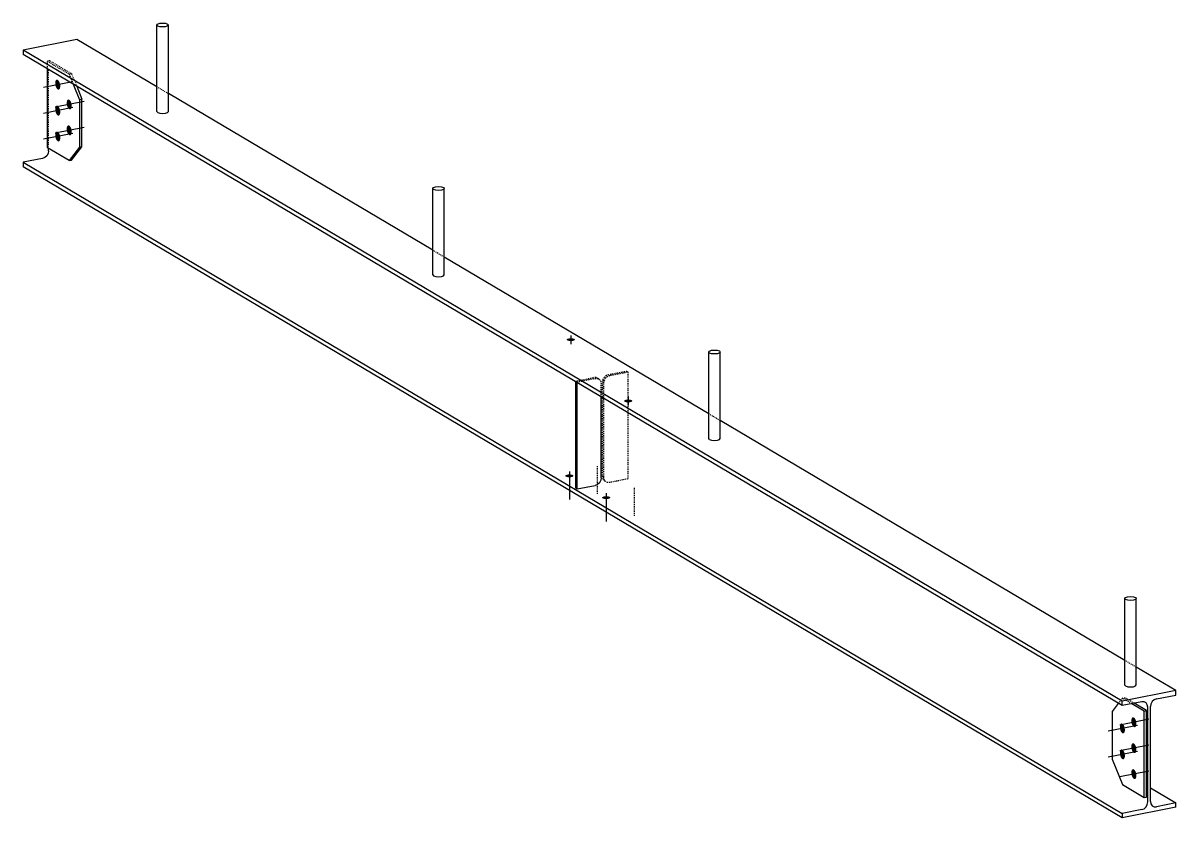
# Model space of a CAD drawing. Header units: millimetres. Extents: x 9 to 27136, y 6 to 1759.
# Drawn here: x 24629 to 27136, y 31 to 1759 of the extents above; entities that cross this region are included whole.
import ezdxf

# ---------------------------------------------------------------- set-up
doc = ezdxf.new("R2010")
doc.units = ezdxf.units.MM
doc.linetypes.add('DXK_LINE_DOT2', pattern=[3.9198, 1.9599, -1.9599])
doc.layers.add('STÅL', color=7, linetype='Continuous')

msp = doc.modelspace()

# ---------------------------------------------------------------- hatches: boundary and pattern name
at = {"layer": 'STÅL', "linetype": 'Continuous'}
for points in [[(24710, 1626.4), (24710.3, 1624.1), (24710.4, 1621.9), (24710.3, 1619.9), (24709.9, 1618.1), (24709.3, 1616.6), (24708.5, 1615.5), (24707.5, 1614.8), (24706.5, 1614.6), (24705.4, 1614.8), (24704.2, 1615.6), (24703.1, 1616.7), (24702, 1618.3), (24701.1, 1620.1), (24700.4, 1622.2), (24699.8, 1624.4), (24699.5, 1626.7), (24699.4, 1628.9), (24699.5, 1630.9), (24699.9, 1632.8), (24700.5, 1634.3), (24701.3, 1635.4), (24702.2, 1636), (24703.3, 1636.3), (24704.4, 1636), (24705.6, 1635.3), (24706.7, 1634.1), (24707.7, 1632.6), (24708.7, 1630.7), (24709.4, 1628.6)], [(24710, 1570), (24710.3, 1567.8), (24710.4, 1565.6), (24710.3, 1563.5), (24709.9, 1561.7), (24709.3, 1560.2), (24708.5, 1559.1), (24707.5, 1558.4), (24706.5, 1558.2), (24705.4, 1558.5), (24704.2, 1559.2), (24703.1, 1560.3), (24702, 1561.9), (24701.1, 1563.7), (24700.4, 1565.8), (24699.8, 1568), (24699.5, 1570.3), (24699.4, 1572.5), (24699.5, 1574.6), (24699.9, 1576.4), (24700.5, 1577.9), (24701.3, 1579), (24702.2, 1579.7), (24703.3, 1579.9), (24704.4, 1579.6), (24705.6, 1578.9), (24706.7, 1577.7), (24707.7, 1576.2), (24708.7, 1574.3), (24709.4, 1572.3)], [(24735, 1583.4), (24735.3, 1581.1), (24735.4, 1578.9), (24735.3, 1576.9), (24734.9, 1575.1), (24734.3, 1573.6), (24733.5, 1572.5), (24732.5, 1571.8), (24731.5, 1571.6), (24730.4, 1571.8), (24729.2, 1572.6), (24728.1, 1573.7), (24727, 1575.3), (24726.1, 1577.1), (24725.4, 1579.2), (24724.8, 1581.4), (24724.5, 1583.7), (24724.4, 1585.9), (24724.5, 1587.9), (24724.9, 1589.8), (24725.5, 1591.3), (24726.3, 1592.4), (24727.2, 1593), (24728.3, 1593.2), (24729.4, 1593), (24730.6, 1592.3), (24731.7, 1591.1), (24732.7, 1589.6), (24733.7, 1587.7), (24734.4, 1585.6)], [(24735, 1527), (24735.3, 1524.8), (24735.4, 1522.6), (24735.3, 1520.5), (24734.9, 1518.7), (24734.3, 1517.2), (24733.5, 1516.1), (24732.5, 1515.4), (24731.5, 1515.2), (24730.4, 1515.5), (24729.2, 1516.2), (24728.1, 1517.3), (24727, 1518.9), (24726.1, 1520.7), (24725.4, 1522.8), (24724.8, 1525), (24724.5, 1527.3), (24724.4, 1529.5), (24724.5, 1531.6), (24724.9, 1533.4), (24725.5, 1534.9), (24726.3, 1536), (24727.2, 1536.7), (24728.3, 1536.9), (24729.4, 1536.6), (24730.6, 1535.9), (24731.7, 1534.7), (24732.7, 1533.2), (24733.7, 1531.3), (24734.4, 1529.3)], [(24710, 1513.7), (24710.3, 1511.4), (24710.4, 1509.2), (24710.3, 1507.1), (24709.9, 1505.3), (24709.3, 1503.8), (24708.5, 1502.7), (24707.5, 1502), (24706.5, 1501.8), (24705.4, 1502.1), (24704.2, 1502.8), (24703.1, 1504), (24702, 1505.5), (24701.1, 1507.3), (24700.4, 1509.4), (24699.8, 1511.6), (24699.5, 1513.9), (24699.4, 1516.1), (24699.5, 1518.2), (24699.9, 1520), (24700.5, 1521.5), (24701.3, 1522.6), (24702.2, 1523.3), (24703.3, 1523.5), (24704.4, 1523.2), (24705.6, 1522.5), (24706.7, 1521.3), (24707.7, 1519.8), (24708.7, 1518), (24709.4, 1515.9)], [(25820.6, 1068), (25818.7, 1068), (25816.9, 1068.2), (25815.3, 1068.6), (25813.9, 1069), (25812.8, 1069.5), (25812, 1070.1), (25811.7, 1070.7), (25811.7, 1071.4), (25812, 1072), (25812.8, 1072.6), (25813.9, 1073.1), (25815.3, 1073.5), (25816.9, 1073.9), (25818.7, 1074.1), (25820.6, 1074.1), (25822.5, 1074.1), (25824.3, 1073.9), (25825.9, 1073.5), (25827.3, 1073.1), (25828.4, 1072.6), (25829.2, 1072), (25829.6, 1071.4), (25829.6, 1070.7), (25829.2, 1070.1), (25828.4, 1069.5), (25827.3, 1069), (25825.9, 1068.6), (25824.3, 1068.2), (25822.5, 1068)], [(25945.3, 934.6), (25943.4, 934.7), (25941.6, 934.9), (25940, 935.2), (25938.6, 935.6), (25937.5, 936.2), (25936.7, 936.7), (25936.3, 937.4), (25936.3, 938), (25936.7, 938.6), (25937.5, 939.2), (25938.6, 939.8), (25940, 940.2), (25941.6, 940.5), (25943.4, 940.7), (25945.3, 940.8), (25947.1, 940.7), (25948.9, 940.5), (25950.6, 940.2), (25952, 939.8), (25953.1, 939.2), (25953.8, 938.6), (25954.2, 938), (25954.2, 937.4), (25953.8, 936.7), (25953.1, 936.2), (25952, 935.6), (25950.6, 935.2), (25948.9, 934.9), (25947.1, 934.7)], [(25817.5, 771.9), (25815.6, 771.9), (25813.8, 772.1), (25812.2, 772.5), (25810.8, 772.9), (25809.7, 773.4), (25808.9, 774), (25808.5, 774.6), (25808.5, 775.3), (25808.9, 775.9), (25809.7, 776.5), (25810.8, 777), (25812.2, 777.4), (25813.8, 777.8), (25815.6, 778), (25817.5, 778), (25819.3, 778), (25821.1, 777.8), (25822.8, 777.4), (25824.2, 777), (25825.3, 776.5), (25826, 775.9), (25826.4, 775.3), (25826.4, 774.6), (25826, 774), (25825.3, 773.4), (25824.2, 772.9), (25822.8, 772.5), (25821.1, 772.1), (25819.3, 771.9)], [(25897.5, 724.5), (25895.6, 724.6), (25893.8, 724.8), (25892.2, 725.1), (25890.8, 725.5), (25889.7, 726), (25888.9, 726.6), (25888.5, 727.2), (25888.5, 727.9), (25888.9, 728.5), (25889.7, 729.1), (25890.8, 729.6), (25892.2, 730.1), (25893.8, 730.4), (25895.6, 730.6), (25897.5, 730.6), (25899.3, 730.6), (25901.1, 730.4), (25902.8, 730.1), (25904.2, 729.6), (25905.3, 729.1), (25906, 728.5), (25906.4, 727.9), (25906.4, 727.2), (25906, 726.6), (25905.3, 726), (25904.2, 725.5), (25902.8, 725.1), (25901.1, 724.8), (25899.3, 724.6)], [(27025, 226.8), (27025.3, 224.6), (27025.4, 222.4), (27025.3, 220.3), (27024.9, 218.5), (27024.3, 217), (27023.5, 215.9), (27022.5, 215.2), (27021.5, 215), (27020.4, 215.3), (27019.2, 216), (27018.1, 217.1), (27017, 218.7), (27016.1, 220.5), (27015.4, 222.6), (27014.8, 224.8), (27014.5, 227.1), (27014.4, 229.3), (27014.5, 231.4), (27014.9, 233.2), (27015.5, 234.7), (27016.3, 235.8), (27017.2, 236.5), (27018.3, 236.7), (27019.4, 236.4), (27020.6, 235.7), (27021.7, 234.5), (27022.7, 233), (27023.7, 231.1), (27024.4, 229)], [(27050, 240.2), (27050.3, 237.9), (27050.4, 235.7), (27050.3, 233.7), (27049.9, 231.9), (27049.3, 230.4), (27048.5, 229.3), (27047.5, 228.6), (27046.5, 228.4), (27045.4, 228.6), (27044.2, 229.4), (27043.1, 230.5), (27042, 232.1), (27041.1, 233.9), (27040.4, 236), (27039.8, 238.2), (27039.5, 240.5), (27039.4, 242.7), (27039.5, 244.7), (27039.9, 246.6), (27040.5, 248.1), (27041.3, 249.2), (27042.2, 249.8), (27043.3, 250), (27044.4, 249.8), (27045.6, 249.1), (27046.7, 247.9), (27047.7, 246.4), (27048.7, 244.5), (27049.4, 242.4)], [(27025, 170.4), (27025.3, 168.2), (27025.4, 166), (27025.3, 163.9), (27024.9, 162.1), (27024.3, 160.6), (27023.5, 159.5), (27022.5, 158.8), (27021.5, 158.6), (27020.4, 158.9), (27019.2, 159.6), (27018.1, 160.8), (27017, 162.3), (27016.1, 164.1), (27015.4, 166.2), (27014.8, 168.4), (27014.5, 170.7), (27014.4, 172.9), (27014.5, 175), (27014.9, 176.8), (27015.5, 178.3), (27016.3, 179.4), (27017.2, 180.1), (27018.3, 180.3), (27019.4, 180), (27020.6, 179.3), (27021.7, 178.1), (27022.7, 176.6), (27023.7, 174.7), (27024.4, 172.7)], [(27050, 183.8), (27050.3, 181.6), (27050.4, 179.3), (27050.3, 177.3), (27049.9, 175.5), (27049.3, 174), (27048.5, 172.9), (27047.5, 172.2), (27046.5, 172), (27045.4, 172.3), (27044.2, 173), (27043.1, 174.1), (27042, 175.7), (27041.1, 177.5), (27040.4, 179.6), (27039.8, 181.8), (27039.5, 184.1), (27039.4, 186.3), (27039.5, 188.4), (27039.9, 190.2), (27040.5, 191.7), (27041.3, 192.8), (27042.2, 193.5), (27043.3, 193.7), (27044.4, 193.4), (27045.6, 192.7), (27046.7, 191.5), (27047.7, 190), (27048.7, 188.1), (27049.4, 186)], [(27050, 127.4), (27050.3, 125.2), (27050.4, 123), (27050.3, 120.9), (27049.9, 119.1), (27049.3, 117.6), (27048.5, 116.5), (27047.5, 115.8), (27046.5, 115.6), (27045.4, 115.9), (27044.2, 116.6), (27043.1, 117.8), (27042, 119.3), (27041.1, 121.1), (27040.4, 123.2), (27039.8, 125.4), (27039.5, 127.7), (27039.4, 129.9), (27039.5, 132), (27039.9, 133.8), (27040.5, 135.3), (27041.3, 136.4), (27042.2, 137.1), (27043.3, 137.3), (27044.4, 137), (27045.6, 136.3), (27046.7, 135.1), (27047.7, 133.6), (27048.7, 131.7), (27049.4, 129.7)]]:
    msp.add_hatch(color=96, dxfattribs=at).paths.add_polyline_path(points)

# ---------------------------------------------------------------- linework, layer by layer
at = {"layer": 'STÅL', "color": 2, "linetype": 'Continuous'}
for p, q in [((24920.4, 1755.1), (24922.1, 1757.2)), ((24922.2, 1752.9), (24920.4, 1755.1)), ((24920.4, 1567.1), (24920.4, 1755.1)), ((24922.1, 1757.2), (24926.6, 1758.8)), ((24926.6, 1758.8), (24932.9, 1759.4)), ((24932.9, 1759.4), (24939.1, 1758.8)), ((24939.1, 1758.8), (24943.7, 1757.2)), ((24943.7, 1757.2), (24945.4, 1755.1)), ((24945.4, 1755.1), (24943.8, 1753)), ((24945.4, 1567.2), (24945.4, 1755.1)), ((24926.8, 1751.4), (24922.2, 1752.9)), ((24933, 1750.8), (24926.8, 1751.4)), ((24939.3, 1751.4), (24933, 1750.8)), ((24943.8, 1753), (24939.3, 1751.4)), ((24746.4, 1723.8), (24629.5, 1700.7)), ((24920.4, 1620.7), (24746.4, 1723.8)), ((27019.5, 284.9), (24629.5, 1700.7)), ((24629.5, 1700.7), (24629.5, 1691.2)), ((27019.5, 275.3), (24629.5, 1691.2)), ((24682.4, 1488.4), (24682.4, 1659.8)), ((24738.7, 1626.5), (24752.4, 1592.6)), ((24746.1, 1622.1), (24757.6, 1593.6)), ((25520.4, 1265.3), (24945.4, 1605.9)), ((24757.6, 1593.6), (24752.4, 1592.6)), ((24752.4, 1592.6), (24752.4, 1489.2)), ((24757.6, 1490.2), (24757.6, 1593.6)), ((24920.4, 1567.1), (24922.2, 1565)), ((24922.2, 1565), (24926.8, 1563.4)), ((24926.8, 1563.4), (24933, 1562.9)), ((24933, 1562.9), (24939.3, 1563.5)), ((24939.3, 1563.5), (24943.8, 1565)), ((24943.8, 1565), (24945.4, 1567.2)), ((24729.9, 1460.3), (24682.4, 1488.4)), ((24685.1, 1481.7), (24684.1, 1476.1)), ((24685.1, 1481.7), (24685.1, 1486.8)), ((24752.4, 1489.2), (24729.9, 1460.3)), ((24735.1, 1461.3), (24757.6, 1490.2)), ((24757.6, 1490.2), (24752.4, 1489.2)), ((24672.1, 1465), (24629.5, 1456.6)), ((24629.5, 1456.6), (27019.5, 40.8)), ((24629.5, 1456.6), (24629.5, 1447)), ((24677.1, 1467.1), (24672.1, 1465)), ((24681.3, 1471), (24677.1, 1467.1)), ((24684.1, 1476.1), (24681.3, 1471)), ((24729.9, 1460.3), (24735.1, 1461.3)), ((27019.5, 31.2), (24629.5, 1447)), ((25526.6, 1403.3), (25532.9, 1403.9)), ((25532.9, 1403.9), (25539.1, 1403.4)), ((25520.4, 1399.6), (25522.1, 1401.8)), ((25522.2, 1397.5), (25520.4, 1399.6)), ((25520.4, 1211.7), (25520.4, 1399.6)), ((25522.1, 1401.8), (25526.6, 1403.3)), ((25526.8, 1395.9), (25522.2, 1397.5)), ((25533, 1395.4), (25526.8, 1395.9)), ((25539.3, 1396), (25533, 1395.4)), ((25539.1, 1403.4), (25543.7, 1401.8)), ((25543.8, 1397.5), (25539.3, 1396)), ((25543.7, 1401.8), (25545.4, 1399.7)), ((25545.4, 1399.7), (25543.8, 1397.5)), ((25545.4, 1211.7), (25545.4, 1399.7)), ((26120.4, 909.9), (25545.4, 1250.5)), ((25520.4, 1211.7), (25522.2, 1209.5)), ((25522.2, 1209.5), (25526.8, 1208)), ((25526.8, 1208), (25533, 1207.4)), ((25533, 1207.4), (25539.3, 1208)), ((25539.3, 1208), (25543.8, 1209.6)), ((25543.8, 1209.6), (25545.4, 1211.7)), ((26120.4, 1044.2), (26122.1, 1046.3)), ((26122.2, 1042), (26120.4, 1044.2)), ((26120.4, 856.2), (26120.4, 1044.2)), ((26122.1, 1046.3), (26126.6, 1047.9)), ((26126.8, 1040.5), (26122.2, 1042)), ((26126.6, 1047.9), (26132.9, 1048.5)), ((26133, 1039.9), (26126.8, 1040.5)), ((26132.9, 1048.5), (26139.1, 1047.9)), ((26139.3, 1040.5), (26133, 1039.9)), ((26139.1, 1047.9), (26143.7, 1046.4)), ((26143.8, 1042.1), (26139.3, 1040.5)), ((26143.7, 1046.4), (26145.4, 1044.2)), ((26145.4, 1044.2), (26143.8, 1042.1)), ((26145.4, 856.3), (26145.4, 1044.2)), ((25831.6, 748.3), (25831.6, 979)), ((25834.6, 746.5), (25834.6, 977.2)), ((25886.6, 770.9), (25886.6, 946.5)), ((27025.2, 373.8), (26145.4, 895)), ((26122.2, 854.1), (26120.4, 856.2)), ((26122.2, 854.1), (26126.8, 852.6)), ((26126.8, 852.6), (26133, 852)), ((26133, 852), (26139.3, 852.6)), ((26139.3, 852.6), (26143.8, 854.2)), ((26143.8, 854.2), (26145.4, 856.3)), ((25834.6, 746.5), (25873.6, 754.2)), ((25878.6, 756.3), (25873.6, 754.2)), ((25882.8, 760.1), (25878.6, 756.3)), ((25885.6, 765.3), (25882.8, 760.1)), ((25886.6, 770.9), (25885.6, 765.3)), ((25831.6, 748.3), (25834.6, 746.5)), ((27025.2, 508.2), (27026.9, 510.3)), ((27027, 506), (27025.2, 508.2)), ((27025.2, 320.2), (27025.2, 508.2)), ((27026.9, 510.3), (27031.4, 511.9)), ((27031.6, 504.5), (27027, 506)), ((27031.4, 511.9), (27037.7, 512.5)), ((27037.8, 503.9), (27031.6, 504.5)), ((27037.7, 512.5), (27043.9, 511.9)), ((27044.1, 504.5), (27037.8, 503.9)), ((27043.9, 511.9), (27048.5, 510.4)), ((27048.6, 506.1), (27044.1, 504.5)), ((27048.5, 510.4), (27050.2, 508.2)), ((27050.2, 508.2), (27048.6, 506.1)), ((27050.2, 320.3), (27050.2, 508.2)), ((27136.4, 308), (27050.2, 359)), ((27136.4, 308), (27019.5, 284.9)), ((27025.2, 320.2), (27027, 318.1)), ((27027, 318.1), (27031.6, 316.6)), ((27031.6, 316.6), (27037.8, 316)), ((27037.8, 316), (27044.1, 316.6)), ((27044.1, 316.6), (27048.6, 318.2)), ((27048.6, 318.2), (27050.2, 320.3)), ((27136.4, 298.4), (27136.4, 308)), ((27011.1, 280.3), (26997.4, 262.6)), ((27019.5, 275.3), (27019.5, 284.9)), ((27062.1, 283.7), (27019.5, 275.3)), ((27067.4, 263.5), (27040.4, 279.5)), ((27072.6, 264.5), (27045.6, 280.5)), ((27067.1, 283.7), (27062.1, 283.7)), ((27071.3, 281.4), (27067.1, 283.7)), ((27074.1, 277.4), (27071.3, 281.4)), ((27075.1, 272.2), (27074.1, 277.4)), ((27081.8, 278.9), (27080.8, 273.3)), ((27084.6, 284.1), (27081.8, 278.9)), ((27088.8, 288), (27084.6, 284.1)), ((27093.8, 290), (27088.8, 288)), ((27093.8, 290), (27136.4, 298.4)), ((26997.4, 262.6), (26997.4, 159.3)), ((27067.4, 263.5), (27072.6, 264.5)), ((27067.4, 75.5), (27067.4, 263.5)), ((27072.6, 76.6), (27072.6, 264.5)), ((27075.1, 65.9), (27075.1, 272.2)), ((27080.8, 67), (27080.8, 273.3)), ((26997.4, 159.3), (27019.9, 103.7)), ((27019.9, 103.7), (27067.4, 75.5)), ((27067.4, 75.5), (27072.6, 76.6)), ((27080.8, 96.8), (27136.4, 63.9)), ((27136.4, 54.3), (27019.5, 31.2)), ((27062.1, 49.2), (27067.1, 51.3)), ((27067.1, 51.3), (27071.3, 55.1)), ((27071.3, 55.1), (27074.1, 60.3)), ((27074.1, 60.3), (27075.1, 65.9)), ((27080.8, 67), (27081.8, 61.8)), ((27081.8, 61.8), (27084.6, 57.8)), ((27084.6, 57.8), (27088.8, 55.5)), ((27088.8, 55.5), (27093.8, 55.5)), ((27136.4, 63.9), (27093.8, 55.5)), ((27136.4, 54.3), (27136.4, 63.9)), ((27062.1, 49.2), (27019.5, 40.8)), ((27019.5, 40.8), (27019.5, 31.2))]:
    msp.add_line(p, q, dxfattribs=at)
at = {"layer": 'STÅL', "color": 7, "linetype": 'DXK_LINE_DOT2'}
for p, q in [((24687.6, 1677.4), (24682.4, 1676.3)), ((24682.4, 1676.3), (24729.9, 1648.2)), ((24682.4, 1659.8), (24682.4, 1676.3)), ((24685.1, 1486.8), (24685.1, 1658.2)), ((24687.6, 1677.4), (24735.1, 1649.2)), ((24729.9, 1648.2), (24735.1, 1649.2)), ((24729.9, 1648.2), (24738.7, 1626.5)), ((24735.1, 1649.2), (24746.1, 1622.1)), ((24945.4, 1605.9), (24920.4, 1620.7)), ((25545.4, 1250.5), (25520.4, 1265.3)), ((25831.6, 981), (25870.6, 988.6)), ((25831.6, 979), (25831.6, 981)), ((25831.6, 981), (25834.6, 979.2)), ((25834.6, 979.2), (25873.6, 986.9)), ((25834.6, 977.2), (25834.6, 979.2)), ((25875.6, 988.6), (25870.6, 988.6)), ((25873.6, 986.9), (25878.6, 986.8)), ((25879.8, 986.3), (25875.6, 988.6)), ((25878.6, 986.8), (25882.8, 984.6)), ((25879.8, 986.3), (25882.8, 984.6)), ((25882.8, 984.6), (25885.6, 980.5)), ((25885.6, 980.5), (25886.6, 975.3)), ((25890.3, 983.8), (25889.3, 978.2)), ((25889.3, 773.8), (25889.3, 978.2)), ((25893.1, 989), (25890.3, 983.8)), ((25892.3, 976.5), (25893.3, 982.1)), ((25897.3, 992.9), (25893.1, 989)), ((25893.3, 982.1), (25896.1, 987.2)), ((25896.1, 987.2), (25900.3, 991.1)), ((25902.3, 994.9), (25897.3, 992.9)), ((25900.3, 991.1), (25905.3, 993.1)), ((25902.3, 994.9), (25941.3, 1002.6)), ((25905.3, 993.1), (25944.3, 1000.8)), ((25941.3, 1002.6), (25944.3, 1000.8)), ((25944.3, 1000.8), (25944.3, 768.2)), ((25886.6, 946.5), (25886.6, 975.3)), ((25892.3, 772), (25892.3, 976.5)), ((26145.4, 895), (26120.4, 909.9)), ((25889.3, 773.8), (25890.3, 768.6)), ((25890.3, 768.6), (25893.1, 764.6)), ((25893.3, 766.8), (25892.3, 772)), ((25893.1, 764.6), (25896.1, 762.8)), ((25896.1, 762.8), (25893.3, 766.8)), ((25900.3, 760.6), (25896.1, 762.8)), ((25905.3, 760.5), (25900.3, 760.6)), ((25944.3, 768.2), (25905.3, 760.5)), ((27050.2, 359), (27025.2, 373.8)), ((27019.9, 291.6), (27011.1, 280.3)), ((27019.9, 291.6), (27025.1, 292.6)), ((27040.4, 279.5), (27019.9, 291.6)), ((27045.6, 280.5), (27025.1, 292.6))]:
    msp.add_line(p, q, dxfattribs=at)
at = {"layer": 'STÅL', "color": 96, "linetype": 'Continuous'}
for p, q in [((24737.5, 1631.8), (24674.2, 1619.4)), ((24762.5, 1588.8), (24699.2, 1576.4)), ((24737.5, 1575.5), (24674.2, 1563)), ((24762.5, 1532.5), (24699.2, 1520)), ((24737.5, 1519.1), (24674.2, 1506.6)), ((25820.6, 1080.4), (25820.6, 1061.5)), ((25945.3, 947.1), (25945.3, 928.1)), ((25817.5, 784.4), (25817.5, 723.3)), ((25897.5, 737), (25897.5, 675.9)), ((27052.5, 232.3), (26989.2, 219.8)), ((27077.5, 245.6), (27014.2, 233.2)), ((27052.5, 175.9), (26989.2, 163.4)), ((27077.5, 189.3), (27014.2, 176.8)), ((27077.5, 132.9), (27014.2, 120.4))]:
    msp.add_line(p, q, dxfattribs=at)
at = {"layer": 'STÅL', "color": 96, "linetype": 'DXK_LINE_DOT2'}
for p, q in [((25878.1, 796.3), (25878.1, 735.2)), ((25958.1, 748.9), (25958.1, 687.9))]:
    msp.add_line(p, q, dxfattribs=at)

doc.saveas('drawing.dxf')
